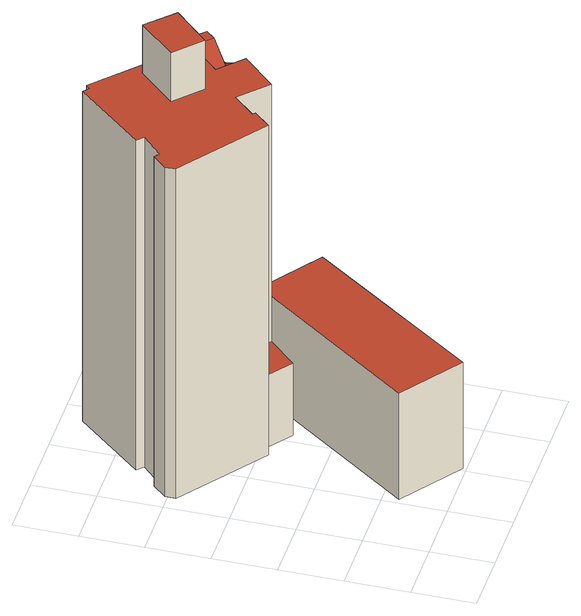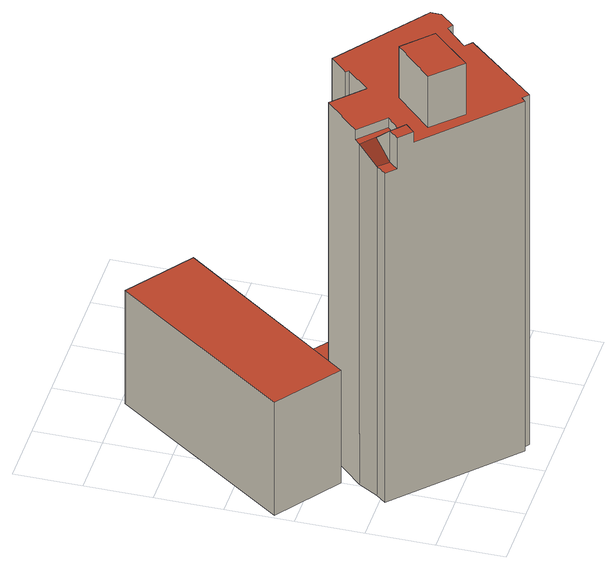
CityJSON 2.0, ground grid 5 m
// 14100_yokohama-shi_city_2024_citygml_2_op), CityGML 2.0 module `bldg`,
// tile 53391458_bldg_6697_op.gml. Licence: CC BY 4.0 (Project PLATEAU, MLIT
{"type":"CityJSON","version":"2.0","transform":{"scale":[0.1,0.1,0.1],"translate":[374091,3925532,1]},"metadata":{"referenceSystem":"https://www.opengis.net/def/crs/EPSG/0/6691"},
"CityObjects":{
"building1":{"type":"Building","attributes":{"measuredHeight":34.5,"BuildingDetailAttribute.surveyYear":2020,"RiverFloodingRiskAttribute.description":"15","RiverFloodingRiskAttribute.rank":"1","RiverFloodingRiskAttribute.depth":0.244,"RiverFloodingRiskAttribute.adminType":"2","RiverFloodingRiskAttribute.scale":"1","RiverFloodingRiskAttribute.duration":0.317,"TsunamiRiskAttribute.description":"1","TsunamiRiskAttribute.rank":"2","TsunamiRiskAttribute.depth":0.5,"HighTideRiskAttribute.description":"1","HighTideRiskAttribute.rank":"1","HighTideRiskAttribute.depth":0.222,"BuildingIDAttribute.prefecture":"14","BuildingIDAttribute.city":"14103"},"geometry":[{"type":"Solid","lod":"2","boundaries":[[[[0,1,2,3,4,5,6,7,8,9,10,11,12,13,14]],[[15,16,17,18,19,20]],[[21,22,23,24]],[[25,26,27,28,29,30,31,32,33,34,35,36,37,38,39,40,41,42,43,44,45],[46,47,48,49]],[[50,51,52,53,54]],[[55,56,57,58]],[[50,54,21,24]],[[59,28,27,51,50,60]],[[61,62,59,60]],[[14,13,32,31,30,62,61,23,22]],[[20,19,2,1,54,53,25,45]],[[30,29,59,62]],[[32,13,12,33]],[[33,12,11,34]],[[36,9,8,37]],[[15,20,45,44]],[[35,10,9,36]],[[47,46,58,57]],[[26,52,51,27]],[[34,11,10,35]],[[22,21,0,14]],[[49,48,56,55]],[[24,23,61,60]],[[25,53,52,26]],[[48,47,57,56]],[[46,49,55,58]],[[18,3,2,19]],[[40,5,4,41]],[[17,16,43,42]],[[50,24,60]],[[18,17,42,41,4,3]],[[39,6,5,40]],[[38,7,6,39]],[[37,8,7,38]],[[21,54,1,0]],[[29,28,59]],[[16,15,44,43]]]],"semantics":{"surfaces":[{"type":"GroundSurface"},{"type":"RoofSurface"},{"type":"WallSurface"}],"values":[[0,1,1,1,1,1,1,1,1,2,2,2,2,2,2,2,2,2,2,2,2,2,2,2,2,2,2,2,2,2,2,2,2,2,2,2,2]]}}]},
"building2":{"type":"Building","attributes":{"measuredHeight":9.7,"BuildingDetailAttribute.surveyYear":2020,"RiverFloodingRiskAttribute.description":"15","RiverFloodingRiskAttribute.rank":"1","RiverFloodingRiskAttribute.depth":0.064,"RiverFloodingRiskAttribute.adminType":"2","RiverFloodingRiskAttribute.scale":"1","RiverFloodingRiskAttribute.duration":0.217,"TsunamiRiskAttribute.description":"1","TsunamiRiskAttribute.rank":"1","TsunamiRiskAttribute.depth":0.3,"HighTideRiskAttribute.description":"1","HighTideRiskAttribute.rank":"1","HighTideRiskAttribute.depth":0.063,"BuildingIDAttribute.prefecture":"14","BuildingIDAttribute.city":"14103"},"geometry":[{"type":"Solid","lod":"2","boundaries":[[[[63,64,65,66]],[[67,68,69,70]],[[67,63,66,68]],[[68,66,65,69]],[[69,65,64,70]],[[70,64,63,67]]]],"semantics":{"surfaces":[{"type":"GroundSurface"},{"type":"RoofSurface"},{"type":"WallSurface"}],"values":[[0,1,2,2,2,2]]}}]}
},
"vertices":[
[162,198,13],[153,183,13],[103,131,13],[81,148,13],[76,142,13],[8,193,13],[8,201,13],[18,212,13],[22,209,13],[38,225,13],[33,230,13],[79,283,13],[84,279,13],[87,282,13],[168,205,13],[102,174,79],[86,157,79],[88,155,79],[81,148,79],[103,131,79],[124,153,79],[162,198,296],[168,205,296],[161,212,296],[155,205,296],[149,179,314],[130,197,314],[140,207,314],[139,207,314],[145,214,314],[152,221,314],[118,253,314],[87,282,314],[84,279,314],[79,283,314],[33,230,314],[38,225,314],[22,209,314],[18,212,314],[8,201,314],[8,193,314],[76,142,314],[88,155,314],[86,157,314],[102,174,314],[124,153,314],[133,226,314],[106,198,314],[85,218,314],[112,247,314],[143,192,306],[134,201,306],[130,197,306],[149,179,306],[153,183,306],[112,247,358],[85,218,358],[106,198,358],[133,226,358],[145,214,323],[155,205,323],[161,212,323],[152,221,323],
[150,169,9],[197,135,9],[103,3,9],[55,38,9],[150,169,106],[55,38,106],[103,3,106],[197,135,106]
]}
